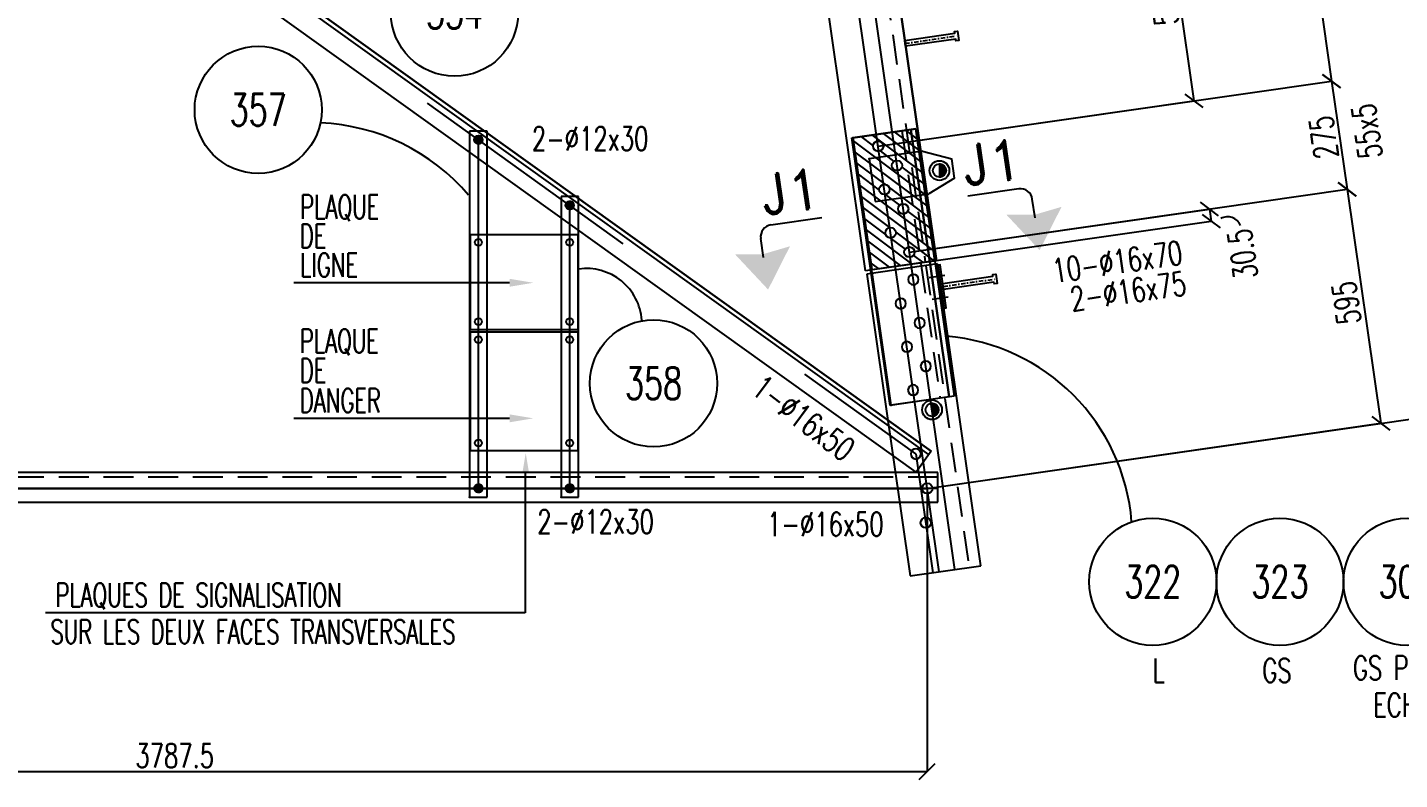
# Model space of a CAD drawing. Extents: x 142141 to 158361, y -133802 to -122322.
# Drawn here: x 149730 to 153183, y -128475 to -126583 of the extents above; entities that cross this region are included whole.
import ezdxf
from ezdxf.enums import TextEntityAlignment as Align

# ---------------------------------------------------------------- set-up
doc = ezdxf.new("R2010")
doc.units = 0
doc.header["$LTSCALE"] = 150
doc.header["$MEASUREMENT"] = 0
doc.linetypes.add('DASHDOT', pattern=[1, 0.5, -0.25, 0, -0.25])
doc.linetypes.add('DASHED', pattern=[0.75, 0.5, -0.25])
doc.layers.get('0').update_dxf_attribs({"linetype": 'CONTINUOUS'})
for name, color, linetype in [('ASSI', 6, 'CONTINUOUS'), ('BOLLINI_1', 7, 'CONTINUOUS'), ('Echelon', 3, 'CONTINUOUS'), ('FORI', 2, 'CONTINUOUS'), ('LINEA_ANG', 2, 'CONTINUOUS'), ('LINEE_PIASTRA', 2, 'CONTINUOUS'), ('LINEE_PIASTRE', 2, 'CONTINUOUS'), ('LS', 7, 'CONTINUOUS'), ('LSP', 3, 'CONTINUOUS'), ('MZ', 6, 'DASHDOT'), ('PIASTRE', 5, 'CONTINUOUS'), ('QT_MPR', 7, 'CONTINUOUS'), ('QT_MSP', 7, 'CONTINUOUS'), ('TESTI_A_P', 7, 'CONTINUOUS'), ('TRAT-Y', 7, 'DASHED')]:
    doc.layers.add(name, color=color, linetype=linetype)
doc.styles.add('QUOTE', font='ROMANS8.SHX', dxfattribs={"width": 0.7})
doc.styles.add('RD', font='ROMAND8.SHX', dxfattribs={"width": 0.7})
doc.styles.add('RQL', font='ROMANS8.SHX', dxfattribs={"width": 0.7})
doc.styles.add('RS', font='ROMANS8.shx', dxfattribs={"width": 0.7})
doc.styles.get("Standard").update_dxf_attribs({"font": 'ROMANS8.SHX', "width": 0.7})
doc.dimstyles.new('TRATTO', dxfattribs={"dimscale": 0, "dimtxt": 60, "dimasz": 40, "dimexe": 0, "dimexo": 0, "dimgap": 10, "dimtad": 1, "dimrnd": 0.5, "dimdsep": 46, "dimtxsty": 'RS', "dimblk1": 'OBLIQUE', "dimblk2": 'OBLIQUE', "dimsah": 1, "dimcen": 0.09, "dimclrd": 2, "dimclre": 2, "dimclrt": 7, "dimadec": 0, "dimazin": 0, "dimtfac": 1, "dimtix": 1, "dimtmove": 2, "dimatfit": 3, "dimfxl": 1, "dimtolj": 1, "dimtzin": 0, "dimarcsym": 0})

# ---------------------------------------------------------------- blocks, each defined once
blk = doc.blocks.new('P20')
at = {"color": 0}
for p, q in [((0, 0.98), (0.02, 1)), ((0, 0.94), (0.06, 1)), ((1, -0.01), (0, 0.99)), ((0, 0.89), (0.1, 0.99)), ((0, 0.85), (0.14, 0.99)), ((0, 0.8), (0.18, 0.98)), ((0, 0.76), (0.22, 0.98)), ((0, 0.71), (0.25, 0.97)), ((0, 0.67), (0.29, 0.96)), ((1, -0.05), (0, 0.95)), ((0, 0.62), (0.32, 0.95)), ((0, 0.58), (0.36, 0.93)), ((0, 0.53), (0.39, 0.92)), ((0, 0.49), (0.42, 0.91)), ((1, -0.09), (0, 0.9)), ((0, 0.44), (0.45, 0.89)), ((0, 0.4), (0.48, 0.88)), ((0.99, -0.13), (0, 0.86)), ((0, 0.35), (0.51, 0.86)), ((0, 0.31), (0.54, 0.84)), ((0, 0.26), (0.56, 0.83)), ((0.99, -0.17), (0, 0.81)), ((0, 0.22), (0.59, 0.81)), ((0, 0.17), (0.61, 0.79)), ((0.98, -0.21), (0, 0.77)), ((0, 0.13), (0.64, 0.77)), ((0, 0.08), (0.66, 0.75)), ((0, 0.04), (0.69, 0.73)), ((0.97, -0.25), (0, 0.72)), ((0, -0.01), (0.71, 0.7)), ((0.96, -0.28), (0, 0.68)), ((0, -0.05), (0.73, 0.68)), ((0, -0.1), (0.75, 0.66)), ((0.95, -0.32), (0, 0.63)), ((0, -0.14), (0.77, 0.63)), ((0, -0.19), (0.79, 0.61)), ((0.94, -0.35), (0, 0.59)), ((0, -0.23), (0.81, 0.58)), ((0, -0.28), (0.83, 0.56)), ((0.92, -0.38), (0, 0.54)), ((0, -0.32), (0.85, 0.53)), ((0.91, -0.41), (0, 0.5)), ((0, -0.36), (0.87, 0.5)), ((0, -0.41), (0.88, 0.47)), ((0.9, -0.44), (0, 0.45)), ((0, -0.45), (0.9, 0.44)), ((0.88, -0.47), (0, 0.41)), ((0, -0.5), (0.91, 0.41)), ((0, -0.54), (0.92, 0.38)), ((0.87, -0.5), (0, 0.36)), ((0, -0.59), (0.94, 0.35)), ((0.85, -0.53), (0, 0.32)), ((0, -0.63), (0.95, 0.31)), ((0, -0.68), (0.96, 0.28)), ((0.83, -0.56), (0, 0.27)), ((0, -0.72), (0.97, 0.25)), ((0.81, -0.58), (0, 0.23)), ((0, -0.77), (0.98, 0.21)), ((0.79, -0.61), (0, 0.18)), ((0, -0.81), (0.99, 0.17)), ((0.77, -0.63), (0, 0.14)), ((0, -0.86), (0.99, 0.13)), ((0.75, -0.66), (0, 0.09)), ((0, -0.9), (1, 0.09)), ((0.73, -0.68), (0, 0.05)), ((0, -0.95), (1, 0.05)), ((0.71, -0.7), (0, 0.01)), ((0, -0.99), (1, 0.01)), ((1, 0.04), (0.04, 1)), ((1, 0.09), (0.09, 1)), ((0.99, 0.14), (0.14, 0.99)), ((0.98, 0.19), (0.19, 0.98)), ((0.97, 0.25), (0.25, 0.97)), ((0.95, 0.31), (0.31, 0.95)), ((0.92, 0.38), (0.38, 0.92)), ((0.88, 0.47), (0.47, 0.88)), ((0.81, 0.59), (0.59, 0.81)), ((0.69, -0.73), (0, -0.04)), ((0.66, -0.75), (0, -0.08)), ((0.64, -0.77), (0, -0.13)), ((0.61, -0.79), (0, -0.17)), ((0.59, -0.81), (0, -0.22)), ((0.56, -0.83), (0, -0.26)), ((0.54, -0.84), (0, -0.31)), ((0.51, -0.86), (0, -0.35)), ((0.48, -0.88), (0, -0.4)), ((0.45, -0.89), (0, -0.44)), ((0.42, -0.91), (0, -0.49)), ((0.39, -0.92), (0, -0.53)), ((0.36, -0.93), (0, -0.58)), ((0.32, -0.95), (0, -0.62)), ((0.29, -0.96), (0, -0.67)), ((0.25, -0.97), (0, -0.71)), ((0.22, -0.98), (0, -0.76)), ((0.18, -0.98), (0, -0.8)), ((0.14, -0.99), (0, -0.85)), ((0.1, -0.99), (0, -0.89)), ((0.04, -1), (1, -0.04)), ((0.09, -1), (1, -0.09)), ((0.14, -0.99), (0.99, -0.14)), ((0.19, -0.98), (0.98, -0.19)), ((0.25, -0.97), (0.97, -0.25)), ((0.31, -0.95), (0.95, -0.31)), ((0.38, -0.92), (0.92, -0.38)), ((0.47, -0.88), (0.88, -0.47)), ((0.59, -0.81), (0.81, -0.59))]:
    blk.add_line(p, q, dxfattribs=at)
for radius in [1.5, 1]:
    blk.add_circle((0, 0), radius)
blk = doc.blocks.new('MRKR_98')
blk.add_point((0, 0))
at = {"color": 7, "style": 'QUOTE', "width": 0.5, "flags": 1}
for tag, p in [('TI', (3.73, 6.83)), ('NFORI', (3.72, 5.3)), ('DI_S', (3.73, 6.42)), ('D_S', (3.73, 6.02)), ('E_S', (3.73, 5.68)), ('AUX2', (3.71, 4.93)), ('AUX1', (3.73, 4.19)), ('FAM', (3.73, 4.55)), ('COMMESSA', (3.73, 3.85)), ('MD', (3.73, 3.51)), ('MP', (3.73, 3.16)), ('LARGHEZZA', (3.73, 2.82)), ('SPESSORE', (3.73, 2.48)), ('NP', (3.73, 2.14)), ('SV', (3.73, 1.79)), ('PESO', (3.73, 1.45)), ('QUA', (3.73, 1.11)), ('LUN', (3.73, 0.76)), ('PROF', (3.73, 0.42)), ('POS', (3.73, 0.08))]:
    blk.add_attdef(tag, p, '', height=0.2, dxfattribs=at)
at = {"color": 7, "flags": 1}
for tag, p in [('LAV1', (5.26, 6.88)), ('LAV2', (5.26, 6.55)), ('LAV3', (5.26, 6.21)), ('LAV4', (5.26, 5.88)), ('LAV5', (5.26, 5.55)), ('LAV6', (5.26, 5.21)), ('LAV7', (5.26, 4.88)), ('LAV8', (5.26, 4.55)), ('LAV9', (5.26, 4.21)), ('LAV10', (5.26, 3.88))]:
    blk.add_attdef(tag, p, '', height=0.2, dxfattribs=at)
blk = doc.blocks.new('ASSE98')
blk.add_line((0, 0), (1, 0))
at = {"color": 7, "style": 'QUOTE', "width": 0.5, "flags": 1}
for tag, p in [('TI', (1.38308, 6.82731)), ('DI_S', (1.38308, 6.42178)), ('D_S', (1.38308, 6.02092)), ('E_S', (1.38308, 5.68065)), ('NFORI', (1.36454, 5.29792)), ('ALAR', (1.36349, 4.93246)), ('FAM', (1.3775, 4.54645)), ('ALA', (1.38308, 4.19257)), ('DISP2', (1.38308, 3.84971)), ('DISP1', (1.38308, 3.50686)), ('PINZAF', (1.38308, 3.164)), ('PINZAI', (1.38308, 2.82114)), ('TRP', (1.38308, 2.47829)), ('NP', (1.38308, 2.13543)), ('SV', (1.38308, 1.79257)), ('PESO', (1.38308, 1.44971)), ('QUA', (1.38308, 1.10686)), ('LUN', (1.38308, 0.764)), ('PROF', (1.38308, 0.42114)), ('POS', (1.38308, 0.07829))]:
    blk.add_attdef(tag, p, '', height=0.2, dxfattribs=at)
at = {"color": 7, "flags": 1}
for tag, p in [('LAV1', (3.07431, 6.82847)), ('LAV2', (3.07431, 6.49513)), ('LAV3', (3.07431, 6.1618)), ('LAV4', (3.07431, 5.82847)), ('LAV5', (3.07431, 5.49513)), ('LAV6', (3.07431, 5.1618)), ('LAV7', (3.07431, 4.82847)), ('LAV8', (3.07431, 4.49513)), ('LAV9', (3.07431, 4.1618)), ('LAV10', (3.07431, 3.82847))]:
    blk.add_attdef(tag, p, '', height=0.2, dxfattribs=at)
blk = doc.blocks.new('16')
blk.add_circle((0, 0), 1)
blk = doc.blocks.new('A$C6E393FD9')
at = {"layer": 'Echelon'}
blk.add_lwpolyline([(2.5, 0), (0, 19.8), (168.6, 41.4), (167.9, 47.2), (177.8, 48.5), (181.8, 17.1), (171.9, 15.8), (171.2, 21.6), (2.5, 0)], close=True, dxfattribs=at)
at = {"layer": 'MZ', "ltscale": 0.2}
blk.add_line((1.3, 9.9), (179.8, 32.8), dxfattribs=at)
blk = doc.blocks.new('_OBLIQUE')
at = {"color": 0, "linetype": 'ByBlock'}
blk.add_line((-0.5, -0.5), (0.5, 0.5), dxfattribs=at)
blk = doc.blocks.new('*D20')
at = {"layer": 'QT_MPR', "color": 2, "lineweight": -2, "transparency": 16777216}
for p, q in [((151761, -126227.1), (153264.6, -126011.3)), ((153264.6, -126011.3), (153482.5, -127529.3)), ((151994.7, -127742.8), (153482.5, -127529.3))]:
    blk.add_line(p, q, dxfattribs=at)
at = {"layer": 'QT_MPR', "color": 2, "lineweight": -2, "transparency": 16777216, "xscale": 40, "yscale": 40, "zscale": 40}
for p, rotation in [((153264.6, -126011.3), 98.1661393023543), ((153482.5, -127529.3), 278.1661393023543)]:
    blk.add_blockref('_OBLIQUE', p, dxfattribs=dict(at, rotation=rotation))
at = {"layer": 'QT_MPR', "color": 7, "transparency": 16777216, "insert": (153333.9, -126776), "char_height": 60, "attachment_point": 5, "rotation": 98.1661, "style": 'RS'}
blk.add_mtext('\\A1;1533.5', dxfattribs=at)
blk = doc.blocks.new('*D28')
at = {"layer": 'QT_MPR', "color": 2, "lineweight": -2, "transparency": 16777216}
for p, q in [((151761, -126227.1), (152918.2, -126061)), ((152918.2, -126061), (153012.4, -126718)), ((151871.1, -126881.7), (153012.4, -126718))]:
    blk.add_line(p, q, dxfattribs=at)
at = {"layer": 'QT_MPR', "color": 2, "lineweight": -2, "transparency": 16777216, "xscale": 40, "yscale": 40, "zscale": 40}
for p, rotation in [((152918.2, -126061), 98.1661393023543), ((153012.4, -126718), 278.1661393023543)]:
    blk.add_blockref('_OBLIQUE', p, dxfattribs=dict(at, rotation=rotation))
at = {"layer": 'QT_MPR', "color": 7, "transparency": 16777216, "insert": (152925.7, -126395.2), "char_height": 60, "attachment_point": 5, "rotation": 98.1661, "style": 'RS'}
blk.add_mtext('\\A1;663.5', dxfattribs=at)
blk = doc.blocks.new('*D29')
at = {"layer": 'QT_MPR', "color": 2, "lineweight": -2, "transparency": 16777216}
for p, q in [((151871.1, -126881.7), (153012.4, -126718)), ((153012.4, -126718), (153051.5, -126990.2)), ((151949.8, -127148.3), (153051.5, -126990.2))]:
    blk.add_line(p, q, dxfattribs=at)
at = {"layer": 'QT_MPR', "color": 2, "lineweight": -2, "transparency": 16777216, "xscale": 40, "yscale": 40, "zscale": 40}
for p, rotation in [((153012.4, -126718), 98.1661393023543), ((153051.5, -126990.2), 278.1661393023543)]:
    blk.add_blockref('_OBLIQUE', p, dxfattribs=dict(at, rotation=rotation))
at = {"layer": 'QT_MPR', "color": 7, "transparency": 16777216, "insert": (153101.3, -126844.1), "char_height": 60, "attachment_point": 5, "rotation": 98.1661, "style": 'RS'}
blk.add_mtext('\\A1;55x5', dxfattribs=at)
blk = doc.blocks.new('*D30')
at = {"layer": 'QT_MPR', "color": 2, "lineweight": -2, "transparency": 16777216}
for p, q in [((151871.1, -126881.7), (153012.4, -126718)), ((153012.4, -126718), (153051.5, -126990.2)), ((151949.8, -127148.3), (153051.5, -126990.2))]:
    blk.add_line(p, q, dxfattribs=at)
at = {"layer": 'QT_MPR', "color": 2, "lineweight": -2, "transparency": 16777216, "xscale": 40, "yscale": 40, "zscale": 40}
for p, rotation in [((153012.4, -126718), 98.1661393023543), ((153051.5, -126990.2), 278.1661393023543)]:
    blk.add_blockref('_OBLIQUE', p, dxfattribs=dict(at, rotation=rotation))
at = {"layer": 'QT_MPR', "color": 7, "transparency": 16777216, "insert": (152992.4, -126859.8), "char_height": 60, "attachment_point": 5, "rotation": 98.1661, "style": 'RS'}
blk.add_mtext('\\A1;275', dxfattribs=at)
blk = doc.blocks.new('*D31')
at = {"layer": 'QT_MPR', "color": 2, "lineweight": -2, "transparency": 16777216}
for p, q in [((151949.8, -127148.3), (152705.1, -127039.9)), ((152705.1, -127039.9), (152709.5, -127070.6)), ((152017.5, -127169.8), (152709.5, -127070.6))]:
    blk.add_line(p, q, dxfattribs=at)
at = {"layer": 'QT_MPR', "color": 2, "lineweight": -2, "transparency": 16777216, "xscale": 40, "yscale": 40, "zscale": 40}
for p, rotation in [((152705.1, -127039.9), 98.1661393023543), ((152709.5, -127070.6), 278.1661393023543)]:
    blk.add_blockref('_OBLIQUE', p, dxfattribs=dict(at, rotation=rotation))
at = {"layer": 'QT_MPR', "color": 7, "transparency": 16777216, "insert": (152788.4, -127153.1), "char_height": 60, "attachment_point": 5, "rotation": 98.1661, "style": 'RS'}
blk.add_mtext('\\A1;30.5', dxfattribs=at)
blk = doc.blocks.new('*D32')
at = {"layer": 'QT_MPR', "color": 2, "lineweight": -2, "transparency": 16777216}
for p, q in [((151949.8, -127148.3), (153051.5, -126990.2)), ((153051.5, -126990.2), (153136, -127579)), ((151994.7, -127742.8), (153136, -127579))]:
    blk.add_line(p, q, dxfattribs=at)
at = {"layer": 'QT_MPR', "color": 2, "lineweight": -2, "transparency": 16777216, "xscale": 40, "yscale": 40, "zscale": 40}
for p, rotation in [((153051.5, -126990.2), 98.1661393023543), ((153136, -127579), 278.1661393023543)]:
    blk.add_blockref('_OBLIQUE', p, dxfattribs=dict(at, rotation=rotation))
at = {"layer": 'QT_MPR', "color": 7, "transparency": 16777216, "insert": (153049.8, -127276.2), "char_height": 60, "attachment_point": 5, "rotation": 98.1661, "style": 'RS'}
blk.add_mtext('\\A1;595', dxfattribs=at)
blk = doc.blocks.new('*D39')
at = {"layer": 'QT_MSP', "color": 2, "lineweight": -2, "transparency": 16777216}
for p, q in [((151831.7, -126325.1), (152586.9, -126216.7)), ((152586.9, -126216.7), (152666, -126767.7)), ((151871.1, -126881.7), (152666, -126767.7))]:
    blk.add_line(p, q, dxfattribs=at)
at = {"layer": 'QT_MSP', "color": 2, "lineweight": -2, "transparency": 16777216, "xscale": 40, "yscale": 40, "zscale": 40}
for p, rotation in [((152586.9, -126216.7), 98.1661393023543), ((152666, -126767.7), 278.1661393023543)]:
    blk.add_blockref('_OBLIQUE', p, dxfattribs=dict(at, rotation=rotation))
at = {"layer": 'QT_MSP', "color": 7, "transparency": 16777216, "insert": (152586.9, -126497.9), "char_height": 60, "attachment_point": 5, "rotation": 98.1661, "style": 'RS'}
blk.add_mtext('\\A1;556.5', dxfattribs=at)
blk = doc.blocks.new('xxx')
blk.add_circle((0, 0), 8)
at = {"color": 3, "style": 'RQL', "width": 0.7}
blk.add_attdef('POS', text='', height=4, dxfattribs=at).set_placement((0, 0), align=Align.MIDDLE)
at = {"style": 'RQL', "width": 0.7, "flags": 1}
for tag, p in [('POS1', (-0.39, -5.42)), ('TIPO', (-0.39, -8.66))]:
    blk.add_attdef(tag, p, '', height=2, dxfattribs=at)
blk = doc.blocks.new('*D68')
at = {"layer": 'QT_MPR', "color": 2, "lineweight": -2, "transparency": 16777216}
for p, q in [((147856.8, -127146.6), (149507.3, -125697.9)), ((149971.8, -126227.1), (149507.3, -125697.9)), ((148304.8, -127657), (147856.8, -127146.6))]:
    blk.add_line(p, q, dxfattribs=at)
at = {"layer": 'QT_MPR', "color": 2, "lineweight": -2, "transparency": 16777216, "xscale": 40, "yscale": 40, "zscale": 40}
for p, rotation in [((149507.3, -125697.9), 41.27462659253668), ((147856.8, -127146.6), 221.2746265925367)]:
    blk.add_blockref('_OBLIQUE', p, dxfattribs=dict(at, rotation=rotation))
at = {"layer": 'QT_MPR', "color": 7, "transparency": 16777216, "insert": (148655.7, -126392.2), "char_height": 60, "attachment_point": 5, "rotation": 41.2746, "style": 'RS'}
blk.add_mtext('\\A1;2196', dxfattribs=at)
blk = doc.blocks.new('*D74')
at = {"layer": 'LS', "color": 2, "lineweight": -2, "transparency": 16777216}
for p, q in [((148207.1, -127742.8), (148207.1, -128455.4)), ((151994.7, -127742.8), (151994.7, -128455.4)), ((148207.1, -128455.4), (151994.7, -128455.4))]:
    blk.add_line(p, q, dxfattribs=at)
at = {"layer": 'LS', "color": 2, "lineweight": -2, "transparency": 16777216, "xscale": 40, "yscale": 40, "zscale": 40, "rotation": 180}
blk.add_blockref('_OBLIQUE', (148207.1, -128455.4), dxfattribs=at)
at = {"layer": 'LS', "color": 2, "lineweight": -2, "transparency": 16777216, "xscale": 40, "yscale": 40, "zscale": 40}
blk.add_blockref('_OBLIQUE', (151994.7, -128455.4), dxfattribs=at)
at = {"layer": 'LS', "color": 7, "transparency": 16777216, "insert": (150100.9, -128415.4), "char_height": 60, "attachment_point": 5, "style": 'RS'}
blk.add_mtext('\\A1;3787.5', dxfattribs=at)
blk = doc.blocks.new('bull')
at = {"style": 'RS', "width": 0.7, "flags": 1}
for tag, p in [('NN', (-12.25, 0)), ('DIAMETRO', (0, -4.86)), ('SERRAGGIO', (0, -9.71)), ('LUNGHEZZA', (0, -14.57)), ('NB', (0, -19.43)), ('TIPO', (0, -24.12)), ('EL', (-0.14, -29))]:
    blk.add_attdef(tag, p, '', height=3, dxfattribs=at)
at = {"style": 'RS', "width": 0.7}
blk.add_attdef('BULLONE', (0, 0), '', height=3, dxfattribs=at)
blk = doc.blocks.new('12')
at = {"color": 0}
for p, q in [((-1, 0.06), (-0.06, 1)), ((-1, 0.01), (-0.01, 1)), ((-1, -0.03), (0.03, 1)), ((-1, -0.07), (0.07, 1)), ((0.09, -1), (-1, 0.09)), ((0.05, -1), (-1, 0.05)), ((0, -1), (-1, 0)), ((-0.99, 0.16), (-0.16, 0.99)), ((-0.99, 0.11), (-0.11, 0.99)), ((-0.99, -0.11), (0.11, 0.99)), ((-0.99, -0.15), (0.15, 0.99)), ((0.17, -0.99), (-0.99, 0.17)), ((0.13, -0.99), (-0.99, 0.13)), ((-0.98, 0.22), (-0.22, 0.98)), ((-0.98, -0.19), (0.19, 0.98)), ((0.21, -0.98), (-0.98, 0.21)), ((-0.97, -0.23), (0.23, 0.97)), ((0.24, -0.97), (-0.97, 0.24)), ((-0.96, 0.28), (-0.28, 0.96)), ((-0.96, -0.27), (0.27, 0.96)), ((0.28, -0.96), (-0.96, 0.28)), ((-0.95, -0.3), (0.3, 0.95)), ((0.31, -0.95), (-0.95, 0.31)), ((-0.94, 0.34), (-0.34, 0.94)), ((-0.94, -0.33), (0.33, 0.94)), ((0.35, -0.94), (-0.94, 0.35)), ((-0.93, -0.37), (0.37, 0.93)), ((0.38, -0.93), (-0.93, 0.38)), ((-0.92, -0.4), (0.4, 0.92)), ((-0.91, 0.42), (-0.42, 0.91)), ((0.41, -0.91), (-0.91, 0.41)), ((-0.9, -0.43), (0.43, 0.9)), ((0.44, -0.9), (-0.9, 0.44)), ((-0.89, -0.46), (0.46, 0.89)), ((0.47, -0.88), (-0.88, 0.47)), ((-0.87, -0.49), (0.49, 0.87)), ((0.5, -0.87), (-0.87, 0.5)), ((-0.86, 0.52), (-0.52, 0.86)), ((-0.86, -0.52), (0.52, 0.86)), ((0.53, -0.85), (-0.85, 0.53)), ((-0.84, -0.54), (0.54, 0.84)), ((0.55, -0.83), (-0.83, 0.55)), ((-0.82, -0.57), (0.57, 0.82)), ((0.58, -0.81), (-0.81, 0.58)), ((-0.8, -0.6), (0.6, 0.8)), ((0.61, -0.79), (-0.79, 0.61)), ((-0.78, -0.62), (0.62, 0.78)), ((0.63, -0.78), (-0.78, 0.63)), ((-0.76, -0.65), (0.65, 0.76)), ((0.66, -0.75), (-0.75, 0.66)), ((-0.74, -0.67), (0.67, 0.74)), ((0.68, -0.73), (-0.73, 0.68)), ((-0.72, -0.69), (0.69, 0.72)), ((0.7, -0.71), (-0.71, 0.7)), ((-0.7, -0.72), (0.72, 0.7)), ((0.73, -0.69), (-0.69, 0.73)), ((0.75, -0.67), (-0.67, 0.75)), ((-0.67, -0.74), (0.74, 0.67)), ((-0.65, -0.76), (0.76, 0.65)), ((0.77, -0.64), (-0.64, 0.77)), ((-0.63, -0.78), (0.78, 0.63)), ((0.79, -0.62), (-0.62, 0.79)), ((-0.6, -0.8), (0.8, 0.6)), ((0.81, -0.59), (-0.59, 0.81)), ((-0.57, -0.82), (0.82, 0.57)), ((0.83, -0.56), (-0.56, 0.83)), ((-0.55, -0.84), (0.84, 0.55)), ((0.84, -0.54), (-0.54, 0.84)), ((-0.52, -0.85), (0.85, 0.52)), ((0.86, -0.51), (-0.51, 0.86)), ((-0.49, -0.87), (0.87, 0.49)), ((0.88, -0.48), (-0.48, 0.88)), ((-0.46, -0.89), (0.89, 0.46)), ((0.89, -0.45), (-0.45, 0.89)), ((-0.43, -0.9), (0.9, 0.43)), ((0.91, -0.42), (-0.42, 0.91)), ((-0.4, -0.92), (0.92, 0.4)), ((0.92, -0.39), (-0.39, 0.92)), ((-0.37, -0.93), (0.93, 0.37)), ((0.93, -0.36), (-0.36, 0.93)), ((-0.34, -0.94), (0.94, 0.34)), ((0.95, -0.33), (-0.33, 0.95)), ((-0.3, -0.95), (0.95, 0.3)), ((0.96, -0.29), (-0.29, 0.96)), ((-0.27, -0.96), (0.96, 0.27)), ((0.97, -0.26), (-0.26, 0.97)), ((-0.23, -0.97), (0.97, 0.23)), ((0.98, -0.22), (-0.22, 0.98)), ((-0.2, -0.98), (0.98, 0.2)), ((0.98, -0.18), (-0.18, 0.98)), ((-0.16, -0.99), (0.99, 0.16)), ((0.99, -0.14), (-0.14, 0.99)), ((-0.12, -0.99), (0.99, 0.12)), ((0.99, -0.1), (-0.1, 0.99)), ((-0.08, -1), (1, 0.08)), ((1, -0.06), (-0.06, 1)), ((-0.04, -1), (1, 0.04)), ((1, -0.02), (-0.02, 1)), ((1, 0.02), (0.02, 1)), ((1, 0.07), (0.07, 1)), ((0.99, 0.12), (0.12, 0.99)), ((0.98, 0.17), (0.17, 0.98)), ((0.97, 0.23), (0.23, 0.97)), ((0.96, 0.29), (0.29, 0.96)), ((0.93, 0.36), (0.36, 0.93)), ((0.9, 0.44), (0.44, 0.9)), ((0.84, 0.55), (0.55, 0.84)), ((-0.04, -1), (-1, -0.04)), ((-0.09, -1), (-1, -0.09)), ((-0.14, -0.99), (-0.99, -0.14)), ((-0.2, -0.98), (-0.98, -0.2)), ((-0.25, -0.97), (-0.97, -0.25)), ((-0.32, -0.95), (-0.95, -0.32)), ((-0.39, -0.92), (-0.92, -0.39)), ((-0.48, -0.88), (-0.88, -0.48)), ((-0.6, -0.8), (-0.8, -0.6)), ((0.01, -1), (1, -0.01)), ((0.05, -1), (1, -0.05)), ((0.1, -0.99), (0.99, -0.1)), ((0.15, -0.99), (0.99, -0.15)), ((0.21, -0.98), (0.98, -0.21)), ((0.27, -0.96), (0.96, -0.27)), ((0.33, -0.94), (0.94, -0.33)), ((0.41, -0.91), (0.91, -0.41)), ((0.5, -0.87), (0.87, -0.5)), ((0.66, -0.75), (0.75, -0.66))]:
    blk.add_line(p, q, dxfattribs=at)
blk.add_circle((0, 0), 1)

msp = doc.modelspace()

# ---------------------------------------------------------------- hatches: boundary and pattern name
at = {"layer": 'LS'}
h = msp.add_hatch(dxfattribs=at)
h.set_pattern_fill('_U', color=6, scale=20, angle=323.166139, style=0, pattern_type=0)
h.set_pattern_definition([(323.166139, (1052.943, -10001.657), (11.9899342, 16.0075444), [])])
edge = h.paths.add_edge_path(flags=16)
edge.add_arc((151871.136, -126881.748), 13, 0, 360)
edge = h.paths.add_edge_path(flags=16)
edge.add_arc((151918.543, -126930.508), 13, 0, 360)
edge = h.paths.add_edge_path(flags=16)
edge.add_arc((151886.761, -126990.632), 13, 0, 360)
edge = h.paths.add_edge_path(flags=16)
edge.add_arc((151934.168, -127039.393), 13, 0, 360)
edge = h.paths.add_edge_path(flags=16)
edge.add_arc((151902.386, -127099.517), 13, 0, 360)
edge = h.paths.add_edge_path(flags=16)
edge.add_arc((151949.793, -127148.277), 13, 0, 360)
h.paths.add_polyline_path([(151807.483, -126860.574), (151855.068, -127192.178), (152013.445, -127169.451), (151965.861, -126837.847)])

# ---------------------------------------------------------------- linework, layer by layer
at = {"layer": 'LINEA_ANG'}
for p, q in [((151839.368, -127195.415), (151405.707, -124173.372)), ((151583.882, -124147.804), (152017.542, -127169.847)), ((149959.763, -126197.536), (151998.476, -127658.259)), ((149966.17, -126188.594), (152004.883, -127649.317)), ((151967.025, -127702.155), (149928.312, -126241.431)), ((151804.514, -126861.001), (151952.993, -126839.694)), ((151952.993, -126839.694), (152049.582, -127512.799)), ((151901.103, -127534.106), (151804.514, -126861.001)), ((152017.542, -127169.847), (151839.368, -127195.415)), ((152020.756, -127178.16), (151842.581, -127203.728)), ((152129.704, -127937.383), (152020.756, -127178.16)), ((151842.581, -127203.728), (151951.529, -127962.951)), ((152049.582, -127512.799), (151901.103, -127534.106)), ((152004.883, -127649.317), (151967.025, -127702.155)), ((152021.69, -127702.767), (148109.69, -127702.767)), ((152021.69, -127777.767), (152021.69, -127702.767)), ((148109.69, -127777.767), (152021.69, -127777.767)), ((151951.529, -127962.951), (152129.704, -127937.383))]:
    msp.add_line(p, q, dxfattribs=at)
at = {"layer": 'LINEE_PIASTRA'}
for p, q in [((151983.008, -126893.981), (152056.559, -126913.734)), ((152063.519, -126962.237), (151998.49, -127001.876))]:
    msp.add_line(p, q, dxfattribs=at)
at = {"layer": 'LINEE_PIASTRE'}
for p, q in [((151965.861, -126837.847), (151807.483, -126860.574)), ((151807.484, -126860.579), (151965.861, -126837.852)), ((152013.445, -127169.451), (151965.861, -126837.847)), ((151965.861, -126837.852), (152062.451, -127510.957)), ((150886.974, -126843.739), (150842.974, -126843.739)), ((150842.974, -126843.739), (150842.974, -127764.739)), ((150886.974, -127764.739), (150886.974, -126843.739)), ((151807.483, -126860.574), (151855.068, -127192.178)), ((151904.074, -127533.684), (151807.484, -126860.579)), ((151983.008, -126893.981), (151848.387, -126913.299)), ((151848.387, -126913.299), (151863.869, -127021.194)), ((152063.519, -126962.237), (152056.559, -126913.734)), ((151116.974, -127008.478), (151072.974, -127008.478)), ((151072.974, -127008.478), (151072.974, -127764.793)), ((151116.974, -127764.793), (151116.974, -127008.478)), ((151863.869, -127021.194), (151998.49, -127001.876)), ((151855.068, -127192.178), (152013.445, -127169.451)), ((152062.451, -127510.957), (151904.074, -127533.684)), ((150842.974, -127764.739), (150886.974, -127764.739)), ((151072.974, -127764.793), (151116.974, -127764.793))]:
    msp.add_line(p, q, dxfattribs=at)
at = {"layer": 'LS', "color": 6}
for p, q in [((152024.827, -127952.781), (151480.937, -124162.576)), ((152064.422, -127947.099), (151520.531, -124156.895)), ((151229.765, -127127.081), (150736.701, -126773.804)), ((150864.974, -127742.767), (150864.974, -126865.711)), ((151094.974, -127742.767), (151094.974, -127030.504)), ((151999.629, -127211.852), (152039.076, -127206.192)), ((152007.442, -127266.294), (152046.889, -127260.634)), ((151966.069, -127655.952), (151686.4, -127455.571)), ((151966.069, -127655.952), (152008.99, -127955.054)), ((150982.528, -127703.614), (150982.528, -128055.732)), ((143550.153, -127742.767), (151994.69, -127742.767)), ((150982.528, -128055.732), (149775.452, -128055.732))]:
    msp.add_line(p, q, dxfattribs=at)
for points in [[(150844.974, -127103.613), (151114.974, -127103.613), (151114.974, -127343.613), (150844.974, -127343.613)], [(150844.974, -127348.613), (151114.974, -127348.613), (151114.974, -127648.613), (150844.974, -127648.613)]]:
    msp.add_lwpolyline(points, close=True, dxfattribs=at)
at = {"layer": 'LS', "color": 2}
msp.add_lwpolyline([(152021.232, -127181.476), (152036.714, -127289.37), (152042.654, -127288.518), (152027.171, -127180.623)], close=True, dxfattribs=at)
at = {"layer": 'LS', "color": 6}
for points in [[(150943.338, -127225.459), (150400.519, -127225.459)], [(150943.338, -127566.572), (150400.519, -127566.572)], [(150982.528, -127845.212), (150982.528, -128055.732)]]:
    msp.add_lwpolyline(points, dxfattribs=at)
at = {"layer": 'LS', "color": 7}
for centre in [(150864.974, -127123.613), (151094.974, -127123.613), (150864.974, -127323.613), (151094.974, -127323.613), (150864.974, -127368.613), (151094.974, -127368.613), (150864.974, -127628.613), (151094.974, -127628.613)]:
    msp.add_circle(centre, 8.75, dxfattribs=at)
at = {"layer": 'LS', "color": 6}
for centre, radius, start, end in [((150446.484, -127339.96), 517.195, 40.396374, 87.671344), ((152750.727, -127094.501), 35.092, 21.747961, 119.752856), ((151136.959, -127329.251), 139.652, 4.088657, 97.948553), ((152002.176, -127867.012), 508.503, 4.526489, 85.401493)]:
    msp.add_arc(centre, radius, start, end, dxfattribs=at)
for points in [[(150943.338, -127215.459), (151003.338, -127225.459), (150943.338, -127235.459)], [(150943.338, -127556.572), (151003.338, -127566.572), (150943.338, -127576.572)], [(150975.763, -127703.558), (150984.096, -127653.558), (150992.429, -127703.558)]]:
    msp.add_solid(points, dxfattribs=at)
at = {"layer": 'LSP'}
for p, q in [((152225.115, -126989.242), (152096.432, -127007.704)), ((152265.908, -127062.332), (152259.071, -127014.677)), ((151601.08, -127079.902), (151729.761, -127061.437)), ((151582.483, -127161.514), (151575.645, -127113.859))]:
    msp.add_line(p, q, dxfattribs=at)
for centre, start, end in [((152229.375, -127018.937), 8.164903, 98.164903), ((151605.341, -127109.598), 98.166139, 188.166139)]:
    msp.add_arc(centre, 30, start, end, dxfattribs=at)
for points in [[(152277.534, -127143.359), (152332.622, -127034.431), (152264.752, -127054.271)], [(152277.534, -127143.359), (152194.041, -127054.314), (152264.752, -127054.271)], [(151594.111, -127242.541), (151649.197, -127133.612), (151581.327, -127153.454)], [(151594.111, -127242.541), (151510.616, -127153.498), (151581.327, -127153.454)]]:
    msp.add_solid(points, dxfattribs=at)
at = {"layer": 'TRAT-Y'}
for p, q in [((151556.166, -124151.781), (151989.826, -127173.825)), ((151930.721, -126842.89), (152027.311, -127515.995)), ((151991.06, -127182.422), (152100.008, -127941.645)), ((152021.69, -127714.267), (148109.69, -127714.267))]:
    msp.add_line(p, q, dxfattribs=at)

# ---------------------------------------------------------------- block references
at = {"layer": 'ASSI'}
for p, xscale, zscale, rotation in [((152017.542, -127169.847), 3053, 3053, 98.16613930235431), ((152004.883, -127649.317), 2508, 2508, 144.3786791360386), ((152049.582, -127512.799), 679.9999999999997, 679.9999999999997, 98.16613930235567), ((152021.69, -127742.767), 3912, 3912, 180)]:
    msp.add_blockref('ASSE98', p, dxfattribs=dict(at, xscale=xscale, zscale=zscale, rotation=rotation))
ref = msp.add_blockref('ASSE98', (151576.93, -124784.943), dxfattribs=dict(at, xscale=4381, rotation=221.2746265925367))
ref.add_attrib('PROF', 'L90x6', (148859.716, -127022.952), dxfattribs={"layer": '0', "color": 2, "height": 70, "rotation": 41.274627, "style": 'QUOTE', "width": 0.7})
ref.add_attrib('LUN', '4381', (149234.242, -126694.217), dxfattribs={"layer": '0', "color": 2, "height": 70, "rotation": 41.274627, "style": 'QUOTE', "width": 0.7})
ref.add_attrib('PESO', '4327 C/C T.E.', (149164.511, -127159.666), dxfattribs={"layer": '0', "color": 2, "height": 70, "rotation": 41.274627, "style": 'QUOTE', "width": 0.7})
ref.add_attrib('SV', 'Lg.', (149118.402, -126795.893), dxfattribs={"layer": '0', "color": 2, "height": 70, "rotation": 41.274627, "style": 'QUOTE', "width": 0.7})
ref.add_attrib('LAV1', 'CB 43x43', (148486.051, -127661.67), dxfattribs={"layer": '0', "color": 7, "height": 60, "rotation": 41.274627, "width": 0.7})
at = {"layer": 'ASSI', "xscale": 766.9999999999992, "rotation": 98.1661567056786}
msp.add_blockref('ASSE98', (152129.704, -127937.383), dxfattribs=at)
at = {"layer": 'BOLLINI_1', "xscale": 20, "yscale": 20, "zscale": 20}
for p, values in [((150805.038, -126545.764), {'POS': '354'}), ((150310.923, -126790.266), {'POS': '357'}), ((151305.855, -127478.563), {'POS': '358'}), ((152562.31, -127977.771), {'POS': '322'}), ((152882.31, -127977.771), {'POS': '323'}), ((153202.31, -127977.771), {'POS': '304'})]:
    msp.add_blockref('xxx', p, dxfattribs=at).add_auto_attribs(values)
at = {"layer": 'FORI'}
for name, p, xscale, yscale, zscale in [('12', (150864.974, -126865.711), 10.5, 10.5, 10.5), ('P20', (152025.394, -126942.957), 16.5, 16.5, 16.5), ('12', (151094.974, -127030.504), 10.5, 10.5, 10.5), ('16', (151966.069, -127655.952), -13, 13, 13), ('12', (150864.974, -127742.767), 10.5, 10.5, 10.5), ('12', (151094.974, -127742.767), 10.5, 10.5, 10.5), ('16', (151994.69, -127742.767), 13, 13, 13)]:
    msp.add_blockref(name, p, dxfattribs=dict(at, xscale=xscale, yscale=yscale, zscale=zscale))
for name, p, xscale, yscale, zscale, rotation in [('16', (151871.136, -126881.748), 13, 13, 13, 180), ('16', (151918.543, -126930.508), 13, 13, 13, 180), ('16', (151886.761, -126990.632), 13, 13, 13, 180), ('16', (151934.168, -127039.393), 13, 13, 13, 180), ('16', (151902.386, -127099.517), 13, 13, 13, 180), ('16', (151949.793, -127148.277), 13, 13, 13, 180), ('16', (151959.737, -127217.577), -13, 13, 13, 16.33227860469719), ('16', (151927.955, -127277.701), -13, 13, 13, 16.33227860469719), ('16', (151975.362, -127326.461), -13, 13, 13, 16.33227860469719), ('16', (151943.58, -127386.585), -13, 13, 13, 16.33227860469719), ('16', (151990.987, -127435.346), -13, 13, 13, 16.33227860469719), ('16', (151959.204, -127495.47), -13, 13, 13, 16.33227860469719), ('P20', (152006.728, -127545.052), 16.5, 16.5, 16.5, 7.543052222774048), ('16', (151990.926, -127829.178), 13, 13, 13, 359.766247797)]:
    msp.add_blockref(name, p, dxfattribs=dict(at, xscale=xscale, yscale=yscale, zscale=zscale, rotation=rotation))
at = {"layer": 'LS', "xscale": 0.7500000000000001, "yscale": 0.7500000000000001, "zscale": 0.7500000000000001, "rotation": 0.8689299996759822}
for p in [(151938.215, -126630.342), (152034.072, -127242.024)]:
    msp.add_blockref('A$C6E393FD9', p, dxfattribs=at)
at = {"layer": 'LS', "color": 7, "xscale": 20, "yscale": 20, "zscale": 20}
for p, values in [((150999.618, -126892.766), {'BULLONE': '2-%%c12x30               '}), ((151013.172, -127856.495), {'BULLONE': '2-%%c12x30                '}), ((151591.564, -127862.799), {'BULLONE': '1-%%c16x50                '})]:
    msp.add_blockref('bull', p, dxfattribs=at).add_auto_attribs(values)
for p, rotation, values in [((152314.292, -127226.075), 8.34732074083666, {'BULLONE': '10-%%c16x70             '}), ((152359.411, -127297.275), 8.166139302351567, {'BULLONE': '2-%%c16x75                '}), ((151548.18, -127501.632), 323.0002937817942, {'BULLONE': '1-%%c16x50                '})]:
    msp.add_blockref('bull', p, dxfattribs=dict(at, rotation=rotation)).add_auto_attribs(values)
at = {"layer": 'PIASTRE', "xscale": 20, "yscale": 20, "zscale": 20}
for p, rotation in [((151807.483, -126860.574), 278.1661392990001), ((151848.387, -126913.299), 278.1661392990001), ((151904.074, -127533.684), 278.166139299)]:
    msp.add_blockref('MRKR_98', p, dxfattribs=dict(at, rotation=rotation))
for p in [(150842.974, -127764.739), (151072.974, -127764.793)]:
    msp.add_blockref('MRKR_98', p, dxfattribs=at)

# ---------------------------------------------------------------- texts
at = {"layer": 'LS', "color": 3, "style": 'RD'}
for rotation, p in [(8.164903, (152155.607, -126922.152)), (8.166139, (151648.918, -126995.975))]:
    msp.add_text('J1', height=100, rotation=rotation, dxfattribs=at).set_placement(p, align=Align.MIDDLE)
at = {"layer": 'TESTI_A_P', "style": 'RS'}
for s, width, p in [('PLAQUE', 0.65, (150416.706, -127064.484)), ('DE', 0.65, (150416.01, -127137.869)), ('LIGNE', 0.65, (150416.706, -127210.839)), ('PLAQUE', 0.65, (150415.798, -127402.064)), ('DE', 0.65, (150415.798, -127476.31)), ('DANGER', 0.65, (150415.798, -127551.657)), ('PLAQUES DE SIGNALISATION', 0.65, (149800.53, -128041.021)), ('SUR LES DEUX FACES TRANSVERSALES', 0.65, (149787.844, -128133.634)), ('L', 0.7, (152562.21, -128230.978)), ('GS', 0.7, (152838.018, -128230.978)), ('GS POUR', 0.7, (153066.173, -128224.429)), (' ECHEL.', 0.7, (153088.234, -128317.722))]:
    msp.add_text(s, height=60, dxfattribs=dict(at, width=width)).set_placement(p)

# ---------------------------------------------------------------- dimensions: what is measured, and where the dimension line sits
at = {"layer": 'LS'}
dim = msp.add_linear_dim(base=(151994.69, -128455.446), p1=(148207.1, -127742.767), p2=(151994.69, -127742.767), dimstyle='TRATTO', override={"dimscale": 1}, dxfattribs=at)
dim.commit()
dim.dimension.update_dxf_attribs({"geometry": '*D74', "text_midpoint": (150100.895, -128415.446)})
at = {"layer": 'QT_MPR'}
for base, p1, p2, angle, text, picture, middle in [((149507.32, -125697.89), (148304.803, -127657.01), (149971.81, -126227.08), 41.274627, '2196', '*D68', (148655.676, -126392.187)), ((153482.451, -127529.275), (151761.027, -126227.08), (151994.69, -127742.767), 98.166139, '1533.5', '*D20', (153333.943, -126775.977)), ((153012.444, -126717.971), (151761.027, -126227.08), (151871.136, -126881.748), 98.166139, '663.5', '*D28', (152925.715, -126395.183)), ((153051.506, -126990.183), (151871.136, -126881.748), (151949.793, -127148.277), 98.166139, '55x5', '*D29', (153101.265, -126844.134)), ((153051.506, -126990.183), (151871.136, -126881.748), (151949.793, -127148.277), 98.166139, '275', '*D30', (152992.381, -126859.759)), ((153136, -127578.99), (151949.793, -127148.277), (151994.69, -127742.767), 98.166139, '595', '*D32', (153049.821, -127276.196)), ((152709.455, -127070.559), (151949.793, -127148.277), (152017.542, -127169.847), 98.166139, '30.5', '*D31', (152788.414, -127153.085))]:
    dim = msp.add_linear_dim(base=base, p1=p1, p2=p2, angle=angle, text=text, dimstyle='TRATTO', override={"dimscale": 1}, dxfattribs=at)
    dim.commit()
    dim.dimension.update_dxf_attribs({"geometry": picture, "text_midpoint": middle, "dimtype": 160})
at = {"layer": 'QT_MSP'}
dim = msp.add_linear_dim(base=(152665.993, -126767.686), p1=(151831.67, -126325.123), p2=(151871.136, -126881.748), angle=98.166139, text='556.5', dimstyle='TRATTO', override={"dimscale": 1}, dxfattribs=at)
dim.commit()
dim.dimension.update_dxf_attribs({"geometry": '*D39', "text_midpoint": (152586.869, -126497.897), "dimtype": 160})

doc.saveas('drawing.dxf')
